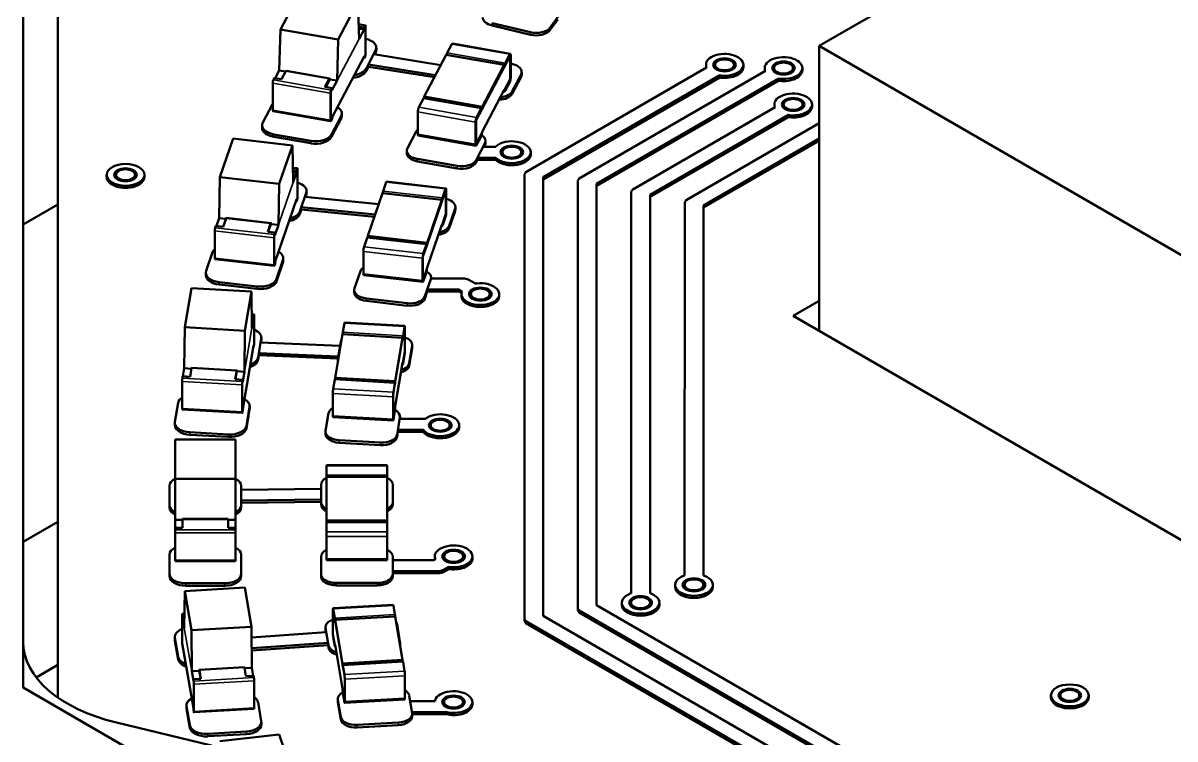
# Model space of a CAD drawing. Header units: inches. Extents: x 9.1 to 24.9, y 4.9 to 17.
# Drawn here: x 12.523 to 14.324, y 11.39 to 12.508 of the extents above; entities that cross this region are included whole.
import ezdxf

# ---------------------------------------------------------------- set-up
doc = ezdxf.new("R2010")
doc.units = ezdxf.units.IN
doc.header["$MEASUREMENT"] = 0
doc.layers.add('Visible (ANSI)', color=7, linetype='Continuous', lineweight=50)
doc.layers.add('Visible Narrow (ANSI)', color=7, linetype='Continuous', lineweight=35)

msp = doc.modelspace()

# ---------------------------------------------------------------- linework, layer by layer
at = {"layer": 'Visible (ANSI)'}
for p, q in [((16.3816, 13.9816), (13.7675, 12.4724)), ((12.5229, 11.4699), (12.5229, 13.5838)), ((12.5775, 11.454), (12.5775, 12.7584)), ((12.9253, 12.4981), (12.9562, 12.5568)), ((13.0158, 12.4823), (13.0466, 12.541)), ((13.0466, 12.541), (13.0483, 12.4835)), ((13.3651, 12.5264), (13.3471, 12.5012)), ((13.0582, 12.5046), (13.0476, 12.5065)), ((13.056, 12.5011), (13.0478, 12.5025)), ((13.0479, 12.4996), (13.056, 12.4982)), ((13.056, 12.5011), (13.0576, 12.504)), ((13.056, 12.5011), (13.056, 12.4982)), ((13.0586, 12.4607), (13.0586, 12.5031)), ((13.3162, 12.4938), (13.2562, 12.5082)), ((13.3162, 12.49), (13.2562, 12.5043)), ((13.359, 12.514), (13.3471, 12.4974)), ((12.9236, 12.4341), (12.9253, 12.4981)), ((12.9253, 12.4981), (13.0158, 12.4823)), ((13.014, 12.4183), (13.0158, 12.4823)), ((13.0483, 12.4835), (13.056, 12.4982)), ((13.0742, 12.4654), (13.0592, 12.4368)), ((13.0753, 12.4697), (13.0753, 12.4659)), ((13.1862, 12.4615), (13.1934, 12.4752)), ((13.2847, 12.4602), (13.1943, 12.4761)), ((13.7675, 12.4724), (15.4379, 11.508)), ((13.7675, 12.4724), (13.7675, 12.0274)), ((13.0063, 12.3611), (13.056, 12.4558)), ((13.056, 12.4529), (13.0547, 12.4531)), ((13.056, 12.4529), (13.0576, 12.4558)), ((13.056, 12.4558), (13.056, 12.4529)), ((13.0713, 12.4594), (13.1763, 12.4426)), ((13.0742, 12.4615), (13.0729, 12.4591)), ((13.1503, 12.3933), (13.1846, 12.4585)), ((13.275, 12.4427), (13.1846, 12.4585)), ((13.2766, 12.4457), (13.2838, 12.4594)), ((13.2853, 12.4232), (13.2853, 12.458)), ((13.2853, 12.4448), (13.2858, 12.4448)), ((13.5907, 12.4396), (13.5907, 12.4462)), ((12.9173, 12.4221), (12.9236, 12.4341)), ((12.9236, 12.4341), (12.9335, 12.4324)), ((12.9272, 12.4203), (12.9339, 12.433)), ((13.0023, 12.4218), (12.9345, 12.4336)), ((13.0629, 12.44), (13.0592, 12.433)), ((13.1679, 12.4266), (13.0629, 12.4434)), ((13.1662, 12.4235), (13.0629, 12.44)), ((13.2408, 12.3775), (13.275, 12.4427)), ((13.275, 12.4384), (13.275, 12.4427)), ((13.3015, 12.4278), (13.2878, 12.4017)), ((13.3025, 12.4317), (13.3025, 12.4279)), ((13.3091, 12.2754), (13.5914, 12.4386)), ((13.6123, 12.4266), (13.3362, 12.2672)), ((13.3926, 12.2654), (13.6836, 12.4336)), ((13.5914, 12.4386), (13.5907, 12.4396)), ((13.5907, 12.4382), (13.5907, 12.4396)), ((13.6139, 12.4262), (13.6123, 12.4266)), ((13.6123, 12.4232), (13.6123, 12.4266)), ((13.6492, 12.4429), (13.6492, 12.4395)), ((13.6829, 12.4346), (13.6829, 12.4412)), ((13.6836, 12.4336), (13.6829, 12.4346)), ((13.6829, 12.4332), (13.6829, 12.4346)), ((13.7414, 12.4379), (13.7414, 12.4345)), ((12.9133, 12.3721), (12.9133, 12.4145)), ((12.9144, 12.4194), (12.9159, 12.4223)), ((12.9159, 12.4223), (12.9272, 12.4203)), ((13.0017, 12.4212), (12.995, 12.4084)), ((12.995, 12.4084), (13.0063, 12.4065)), ((12.9964, 12.4082), (13.0027, 12.4202)), ((13.0027, 12.4202), (13.014, 12.4183)), ((13.0063, 12.4036), (13.014, 12.4183)), ((13.2766, 12.4023), (13.2838, 12.416)), ((13.3015, 12.4239), (13.2878, 12.3978)), ((13.6123, 12.4232), (13.3362, 12.2638)), ((13.7044, 12.4216), (13.4197, 12.2572)), ((13.7044, 12.4182), (13.4197, 12.2538)), ((13.6139, 12.4228), (13.6123, 12.4232)), ((13.6139, 12.4228), (13.6139, 12.4262)), ((13.7061, 12.4212), (13.7044, 12.4216)), ((13.7044, 12.4182), (13.7044, 12.4216)), ((13.7061, 12.4178), (13.7044, 12.4182)), ((13.7061, 12.4178), (13.7061, 12.4212)), ((13.0038, 12.3562), (13.0038, 12.3987)), ((13.0048, 12.4035), (13.0063, 12.4065)), ((13.0063, 12.4036), (13.0063, 12.4065)), ((13.1416, 12.3767), (13.1488, 12.3904)), ((13.2401, 12.3754), (13.1497, 12.3913)), ((13.2408, 12.3775), (13.1503, 12.3933)), ((13.1503, 12.3911), (13.1503, 12.3933)), ((13.2408, 12.3384), (13.275, 12.4037)), ((13.2757, 12.4014), (13.274, 12.4017)), ((12.8978, 12.3529), (12.9128, 12.3814)), ((13.232, 12.3608), (13.2392, 12.3745)), ((13.2408, 12.3731), (13.2408, 12.3775)), ((13.4762, 12.248), (13.6987, 12.3767)), ((13.698, 12.3776), (13.698, 12.3843)), ((13.6987, 12.3767), (13.698, 12.3776)), ((13.698, 12.3763), (13.698, 12.3776)), ((13.7565, 12.381), (13.7565, 12.3776)), ((13.0042, 12.3547), (12.9138, 12.3706)), ((13.0048, 12.3553), (13.0063, 12.3583)), ((13.0202, 12.3626), (13.0052, 12.3341)), ((13.0202, 12.3588), (13.0052, 12.3302)), ((13.0063, 12.3583), (13.0063, 12.3611)), ((13.0213, 12.367), (13.0213, 12.3631)), ((13.1401, 12.3347), (13.1401, 12.3694)), ((13.7195, 12.3646), (13.5032, 12.2397)), ((13.7195, 12.3613), (13.5032, 12.2364)), ((13.7212, 12.3642), (13.7195, 12.3646)), ((13.7195, 12.3613), (13.7195, 12.3646)), ((13.7212, 12.3609), (13.7195, 12.3613)), ((13.7212, 12.3609), (13.7212, 12.3642)), ((12.8967, 12.3485), (12.8967, 12.3447)), ((13.1239, 12.3128), (13.1376, 12.3389)), ((13.2305, 12.3188), (13.2305, 12.3535)), ((13.5597, 12.2316), (13.7675, 12.3518)), ((12.8307, 12.2676), (12.8514, 12.3278)), ((12.8514, 12.3278), (12.9441, 12.3171)), ((12.9729, 12.3241), (12.915, 12.3343)), ((12.9729, 12.3203), (12.915, 12.3304)), ((13.2311, 12.3165), (13.1407, 12.3324)), ((13.2449, 12.3201), (13.2312, 12.294)), ((13.232, 12.3174), (13.2392, 12.3311)), ((13.246, 12.324), (13.246, 12.3202)), ((13.7675, 12.3277), (13.5867, 12.2233)), ((13.7675, 12.3243), (13.5867, 12.2199)), ((12.9234, 12.2569), (12.9441, 12.3171)), ((12.9441, 12.3171), (12.9453, 12.2597)), ((13.1228, 12.3088), (13.1228, 12.305)), ((13.2425, 12.3149), (13.2619, 12.3149)), ((13.2449, 12.3162), (13.2442, 12.3149)), ((13.2619, 12.3149), (13.2626, 12.3158)), ((13.3167, 12.3064), (13.3167, 12.303)), ((13.2018, 12.2849), (13.1396, 12.2958)), ((13.2018, 12.281), (13.1396, 12.2919)), ((13.2336, 12.2945), (13.2312, 12.2901)), ((13.2619, 12.2978), (13.2336, 12.2979)), ((13.2619, 12.2945), (13.2336, 12.2945)), ((13.2626, 12.2969), (13.2619, 12.2978)), ((13.2619, 12.2945), (13.2619, 12.2978)), ((13.2626, 12.2935), (13.2619, 12.2945)), ((13.2626, 12.2935), (13.2626, 12.2969)), ((12.6536, 12.2711), (12.6536, 12.2677)), ((12.7127, 12.2711), (12.7127, 12.2677)), ((12.8296, 12.2035), (12.8307, 12.2676)), ((12.8307, 12.2676), (12.9234, 12.2569)), ((12.9519, 12.2813), (12.9448, 12.2821)), ((12.9504, 12.2777), (12.9449, 12.2783)), ((12.945, 12.2754), (12.9504, 12.2748)), ((12.9453, 12.2597), (12.9504, 12.2748)), ((12.9504, 12.2777), (12.9515, 12.2807)), ((12.9504, 12.2777), (12.9504, 12.2748)), ((12.9522, 12.2374), (12.9522, 12.2798)), ((13.3069, 12.2723), (13.3091, 12.2754)), ((13.3069, 11.5768), (13.3069, 12.2723)), ((13.3362, 12.2672), (13.3362, 11.5819)), ((13.3904, 12.2624), (13.3926, 12.2654)), ((12.9222, 12.1928), (12.9234, 12.2569)), ((13.086, 12.2456), (13.0908, 12.2596)), ((13.1841, 12.2499), (13.0914, 12.2605)), ((13.1786, 12.2349), (13.1835, 12.249)), ((13.1845, 12.2129), (13.1845, 12.2476)), ((13.3904, 11.5935), (13.3904, 12.2624)), ((13.4197, 12.2572), (13.4197, 11.5987)), ((13.4739, 12.2449), (13.4762, 12.248)), ((12.917, 12.1354), (12.9504, 12.2323)), ((12.9504, 12.2294), (12.9495, 12.2296)), ((12.9504, 12.2294), (12.9515, 12.2325)), ((12.9504, 12.2323), (12.9504, 12.2294)), ((12.9656, 12.2429), (12.9555, 12.2137)), ((12.9637, 12.2368), (13.079, 12.2252)), ((12.9656, 12.2391), (12.9648, 12.2367)), ((12.9661, 12.2458), (12.9661, 12.242)), ((13.0619, 12.1757), (13.0849, 12.2426)), ((13.1776, 12.2319), (13.0849, 12.2426)), ((13.1546, 12.165), (13.1776, 12.2319)), ((13.1776, 12.2276), (13.1776, 12.2319)), ((13.4737, 11.6171), (13.4739, 12.2449)), ((13.5032, 12.2397), (13.5032, 11.6171)), ((13.5572, 11.645), (13.5575, 12.2285)), ((13.5575, 12.2285), (13.5597, 12.2316)), ((12.5229, 12.1932), (12.5775, 12.2247)), ((12.958, 12.217), (12.9555, 12.2098)), ((13.0733, 12.2088), (12.958, 12.2204)), ((13.0722, 12.2056), (12.958, 12.217)), ((13.1984, 12.2183), (13.1892, 12.1915)), ((13.1984, 12.2144), (13.1892, 12.1877)), ((13.1988, 12.2209), (13.1988, 12.2171)), ((13.5867, 12.2233), (13.5867, 11.645)), ((12.8253, 12.1912), (12.8296, 12.2035)), ((12.8296, 12.2035), (12.8402, 12.2023)), ((12.8359, 12.19), (12.8404, 12.203)), ((12.9104, 12.1957), (12.8408, 12.2037)), ((12.9099, 12.1951), (12.9055, 12.182)), ((12.9064, 12.1819), (12.9106, 12.1942)), ((12.9106, 12.1942), (12.9222, 12.1928)), ((12.917, 12.1778), (12.9222, 12.1928)), ((13.1546, 12.126), (13.1776, 12.1929)), ((13.1786, 12.1915), (13.1835, 12.2056)), ((12.8226, 12.141), (12.8226, 12.1834)), ((12.8233, 12.1883), (12.8244, 12.1913)), ((12.8244, 12.1913), (12.8359, 12.19)), ((12.9055, 12.182), (12.917, 12.1807)), ((12.916, 12.1777), (12.917, 12.1807)), ((12.917, 12.1778), (12.917, 12.1807)), ((13.1546, 12.165), (13.0619, 12.1757)), ((13.0619, 12.1736), (13.0619, 12.1757)), ((13.178, 12.1906), (13.1769, 12.1907)), ((12.9153, 12.1303), (12.9153, 12.1728)), ((13.056, 12.1586), (13.0609, 12.1727)), ((13.1541, 12.163), (13.0615, 12.1736)), ((13.1487, 12.148), (13.1535, 12.162)), ((13.1546, 12.1607), (13.1546, 12.165)), ((12.8092, 12.121), (12.8193, 12.1502)), ((12.9156, 12.1288), (12.8229, 12.1395)), ((12.9298, 12.1405), (12.9298, 12.1366)), ((13.055, 12.1165), (13.055, 12.1513)), ((13.1477, 12.1059), (13.1477, 12.1406)), ((12.916, 12.1295), (12.917, 12.1325)), ((12.917, 12.1325), (12.917, 12.1354)), ((12.9293, 12.1376), (12.9192, 12.1083)), ((12.9293, 12.1337), (12.9192, 12.1045)), ((13.0411, 12.0938), (13.0503, 12.1206)), ((12.8087, 12.118), (12.8087, 12.1142)), ((12.8889, 12.0966), (12.8295, 12.1034)), ((13.1481, 12.1036), (13.0554, 12.1143)), ((13.1487, 12.1046), (13.1535, 12.1186)), ((13.1604, 12.1079), (13.1512, 12.0812)), ((13.1607, 12.1088), (13.2136, 12.1088)), ((13.1608, 12.1106), (13.1608, 12.1088)), ((13.2136, 12.1088), (13.2189, 12.1075)), ((13.2189, 12.1075), (13.2305, 12.101)), ((12.7757, 12.0328), (12.7861, 12.0939)), ((12.7861, 12.0939), (12.8801, 12.0885)), ((12.8889, 12.0927), (12.8295, 12.0996)), ((12.8697, 12.0275), (12.8801, 12.0885)), ((12.8801, 12.0885), (12.8807, 12.0312)), ((13.0407, 12.0912), (13.0407, 12.0873)), ((13.155, 12.0886), (13.1512, 12.0773)), ((13.2046, 12.0919), (13.155, 12.0919)), ((13.2046, 12.0885), (13.155, 12.0886)), ((13.2096, 12.089), (13.2046, 12.0919)), ((13.2046, 12.0885), (13.2046, 12.0919)), ((13.2085, 12.0863), (13.2046, 12.0885)), ((13.2083, 12.0847), (13.2083, 12.0813)), ((13.2089, 12.088), (13.2096, 12.089)), ((13.2305, 12.101), (13.2321, 12.1014)), ((13.2674, 12.0847), (13.2674, 12.0813)), ((13.1234, 12.0705), (13.0597, 12.0778)), ((13.1234, 12.0666), (13.0597, 12.0739)), ((13.7675, 12.0741), (13.7271, 12.0507)), ((12.884, 12.053), (12.8805, 12.0532)), ((12.8833, 12.0493), (12.8805, 12.0495)), ((12.8833, 12.0493), (12.8838, 12.0524)), ((12.8833, 12.0493), (12.8833, 12.0464)), ((12.8842, 12.0091), (12.8842, 12.0515)), ((13.7271, 12.0507), (15.4392, 11.0622)), ((12.7751, 11.9687), (12.7757, 12.0328)), ((12.7757, 12.0328), (12.8697, 12.0275)), ((12.8805, 12.0466), (12.8833, 12.0464)), ((12.8807, 12.0312), (12.8833, 12.0464)), ((13.0229, 12.025), (13.0254, 12.0393)), ((13.1197, 12.0349), (13.0257, 12.0402)), ((13.117, 12.0197), (13.1194, 12.0339)), ((13.1199, 11.9979), (13.1199, 12.0326)), ((12.8691, 11.9633), (12.8697, 12.0275)), ((12.8954, 12.0154), (12.8903, 11.9857)), ((12.8955, 12.0168), (12.8955, 12.013)), ((13.0108, 11.9541), (13.0224, 12.0219)), ((13.1164, 12.0166), (13.0224, 12.0219)), ((13.1049, 11.9487), (13.1164, 12.0166)), ((13.1164, 12.0123), (13.1164, 12.0166)), ((12.8665, 11.9056), (12.8833, 12.004)), ((12.8833, 12.0011), (12.8828, 12.0012)), ((12.8833, 12.0011), (12.8838, 12.0042)), ((12.8833, 12.004), (12.8833, 12.0011)), ((12.8944, 12.0091), (13.0186, 12.0038)), ((12.8954, 12.0115), (12.895, 12.0091)), ((13.015, 11.9832), (13.0197, 12.0103)), ((13.1313, 12.004), (13.1267, 11.9768)), ((13.1313, 12.0001), (13.1267, 11.973)), ((13.1314, 12.0053), (13.1314, 12.0015)), ((12.8915, 11.9891), (12.8903, 11.9818)), ((13.0157, 11.9872), (12.8915, 11.9925)), ((13.0151, 11.9838), (12.8915, 11.9891)), ((13.0149, 11.9819), (13.0149, 11.9781)), ((13.1049, 11.9097), (13.1164, 11.9775)), ((13.117, 11.9763), (13.1194, 11.9905)), ((12.773, 11.9563), (12.7751, 11.9687)), ((12.7751, 11.9687), (12.7863, 11.968)), ((12.7842, 11.9556), (12.7865, 11.9689)), ((12.8572, 11.9655), (12.7867, 11.9695)), ((12.857, 11.9648), (12.8548, 11.9516)), ((12.8552, 11.9516), (12.8574, 11.964)), ((12.8574, 11.964), (12.8691, 11.9633)), ((12.8665, 11.948), (12.8691, 11.9633)), ((13.1167, 11.9753), (13.1161, 11.9753)), ((12.7716, 11.9059), (12.7716, 11.9483)), ((12.772, 11.9532), (12.7725, 11.9563)), ((12.7725, 11.9563), (12.7842, 11.9556)), ((12.8548, 11.9516), (12.8665, 11.9509)), ((12.8656, 11.9005), (12.8656, 11.943)), ((12.866, 11.9479), (12.8665, 11.9509)), ((12.8665, 11.948), (12.8665, 11.9509)), ((13.0079, 11.9368), (13.0103, 11.951)), ((13.1046, 11.9467), (13.0106, 11.952)), ((13.1049, 11.9487), (13.0108, 11.9541)), ((13.0108, 11.952), (13.0108, 11.9541)), ((13.1019, 11.9314), (13.1043, 11.9457)), ((13.1049, 11.9444), (13.1049, 11.9487)), ((13.0074, 11.8947), (13.0074, 11.9294)), ((13.1014, 11.8893), (13.1014, 11.924)), ((12.7604, 11.8851), (12.7655, 11.9148)), ((12.8658, 11.899), (12.7718, 11.9044)), ((12.8665, 11.9027), (12.8665, 11.9056)), ((12.8771, 11.9085), (12.8721, 11.8788)), ((12.8771, 11.9046), (12.8721, 11.8749)), ((12.8773, 11.9099), (12.8773, 11.9061)), ((12.866, 11.8997), (12.8665, 11.9027)), ((12.9959, 11.8712), (13.0006, 11.8984)), ((13.1016, 11.8871), (13.0076, 11.8924)), ((13.1019, 11.888), (13.1043, 11.9023)), ((13.1122, 11.892), (13.1076, 11.8649)), ((13.1119, 11.8896), (13.1514, 11.8897)), ((13.1123, 11.8934), (13.1123, 11.8896)), ((13.1514, 11.8897), (13.1588, 11.894)), ((12.7603, 11.8837), (12.7603, 11.8798)), ((12.8438, 11.8654), (12.7836, 11.8688)), ((12.9958, 11.8699), (12.9958, 11.866)), ((13.109, 11.8693), (13.1076, 11.861)), ((13.149, 11.8726), (13.109, 11.8727)), ((13.149, 11.8692), (13.109, 11.8693)), ((13.1507, 11.8703), (13.149, 11.8726)), ((13.149, 11.8692), (13.149, 11.8726)), ((13.1507, 11.8669), (13.149, 11.8692)), ((13.1507, 11.8669), (13.1507, 11.8703)), ((13.2048, 11.8798), (13.2048, 11.8764)), ((12.7607, 11.8574), (12.8552, 11.8574)), ((12.7607, 11.7961), (12.7607, 11.8574)), ((12.8438, 11.8616), (12.7836, 11.865)), ((12.8552, 11.7961), (12.8552, 11.8574)), ((13.0818, 11.8526), (13.0171, 11.8563)), ((13.0818, 11.8488), (13.0171, 11.8525)), ((12.9976, 11.8163), (12.9976, 11.8172)), ((13.0921, 11.8172), (12.9976, 11.8172)), ((12.9976, 11.8019), (12.9976, 11.8163)), ((13.0921, 11.8163), (13.0921, 11.8172)), ((13.0921, 11.8019), (13.0921, 11.8163)), ((12.7607, 11.7961), (12.8552, 11.7961)), ((12.7607, 11.7319), (12.7607, 11.7961)), ((12.8552, 11.7319), (12.8552, 11.7961)), ((12.9976, 11.8019), (12.9976, 11.7989)), ((12.9976, 11.7307), (12.9976, 11.7989)), ((13.0921, 11.7989), (12.9976, 11.7989)), ((13.0921, 11.8019), (13.0921, 11.7989)), ((13.0921, 11.7307), (13.0921, 11.7989)), ((12.7519, 11.7551), (12.7519, 11.7849)), ((12.8641, 11.7849), (12.8641, 11.7551)), ((12.8641, 11.7787), (12.9888, 11.7804)), ((12.9888, 11.7597), (12.9888, 11.7869)), ((13.101, 11.7869), (13.101, 11.7597)), ((12.9888, 11.7637), (12.8641, 11.762)), ((12.9888, 11.7603), (12.8641, 11.7586)), ((12.7519, 11.7512), (12.7519, 11.7551)), ((12.8641, 11.7512), (12.8641, 11.7551)), ((12.9888, 11.7558), (12.9888, 11.7597)), ((13.101, 11.7558), (13.101, 11.7597)), ((12.5229, 11.6975), (12.5775, 11.729)), ((12.7607, 11.7319), (12.7725, 11.7319)), ((12.7607, 11.7194), (12.7607, 11.7319)), ((12.7725, 11.7334), (12.7725, 11.7327)), ((12.8434, 11.7334), (12.7725, 11.7334)), ((12.7725, 11.7194), (12.7725, 11.7327)), ((12.8434, 11.7334), (12.8434, 11.7327)), ((12.8434, 11.7327), (12.8434, 11.7194)), ((12.8434, 11.7319), (12.8552, 11.7319)), ((12.8552, 11.7194), (12.8552, 11.7319)), ((13.0921, 11.7307), (12.9976, 11.7307)), ((12.9976, 11.7286), (12.9976, 11.7307)), ((12.9976, 11.7276), (12.9976, 11.7286)), ((13.0921, 11.7286), (12.9976, 11.7286)), ((12.9976, 11.7133), (12.9976, 11.7276)), ((13.0921, 11.7286), (13.0921, 11.7307)), ((13.0921, 11.7276), (13.0921, 11.7286)), ((13.0921, 11.7133), (13.0921, 11.7276)), ((12.7607, 11.7194), (12.7725, 11.7194)), ((12.7607, 11.7164), (12.7607, 11.7194)), ((12.7607, 11.7164), (12.7607, 11.7114)), ((12.7607, 11.669), (12.7607, 11.7114)), ((12.8434, 11.7194), (12.8552, 11.7194)), ((12.8552, 11.7164), (12.8552, 11.7194)), ((12.8552, 11.7164), (12.8552, 11.7114)), ((12.8552, 11.669), (12.8552, 11.7114)), ((12.9976, 11.7133), (12.9976, 11.7059)), ((13.0921, 11.7133), (13.0921, 11.7059)), ((12.9976, 11.6712), (12.9976, 11.7059)), ((13.0921, 11.6712), (13.0921, 11.7059)), ((12.7519, 11.6477), (12.7519, 11.6775)), ((12.8641, 11.6775), (12.8641, 11.6477)), ((12.9888, 11.6471), (12.9888, 11.6744)), ((12.9976, 11.6689), (12.9976, 11.6712)), ((13.0921, 11.6689), (13.0921, 11.6712)), ((13.101, 11.6744), (13.101, 11.6471)), ((13.1648, 11.6688), (13.1678, 11.6706)), ((13.1666, 11.6749), (13.1666, 11.6715)), ((13.1678, 11.6706), (13.1672, 11.6715)), ((13.1672, 11.6702), (13.1672, 11.6715)), ((13.2256, 11.6749), (13.2256, 11.6715)), ((12.7607, 11.6675), (12.7607, 11.669)), ((12.8552, 11.6675), (12.7607, 11.6675)), ((12.8552, 11.6675), (12.8552, 11.669)), ((13.0921, 11.6689), (12.9976, 11.6689)), ((13.101, 11.6687), (13.1648, 11.6688)), ((13.1738, 11.6519), (13.101, 11.6519)), ((13.1791, 11.6532), (13.1738, 11.6519)), ((13.1738, 11.6486), (13.1738, 11.6519)), ((13.1887, 11.6585), (13.1791, 11.6532)), ((13.1887, 11.6551), (13.1791, 11.6498)), ((13.1791, 11.6498), (13.1791, 11.6532)), ((13.1904, 11.6581), (13.1887, 11.6585)), ((13.1887, 11.6551), (13.1887, 11.6585)), ((13.1904, 11.6548), (13.1887, 11.6551)), ((13.1904, 11.6548), (13.1904, 11.6581)), ((12.7519, 11.6438), (12.7519, 11.6477)), ((12.8641, 11.6438), (12.8641, 11.6477)), ((12.9888, 11.6433), (12.9888, 11.6471)), ((13.1738, 11.6486), (13.101, 11.6486)), ((13.101, 11.6433), (13.101, 11.6471)), ((13.1791, 11.6498), (13.1738, 11.6486)), ((13.5555, 11.6446), (13.5572, 11.645)), ((13.5867, 11.645), (13.5883, 11.6446)), ((12.7757, 11.6207), (12.7751, 11.5633)), ((12.7757, 11.6207), (12.8697, 11.626)), ((12.7861, 11.5596), (12.7757, 11.6207)), ((12.8382, 11.6328), (12.7777, 11.6328)), ((12.8382, 11.6289), (12.7777, 11.6289)), ((12.8801, 11.5649), (12.8697, 11.626)), ((13.0773, 11.6335), (13.0124, 11.6335)), ((13.0773, 11.6296), (13.0124, 11.6296)), ((13.472, 11.6167), (13.4737, 11.6171)), ((13.5032, 11.6171), (13.5048, 11.6167)), ((13.5424, 11.6304), (13.5424, 11.627)), ((13.6015, 11.6304), (13.6015, 11.627)), ((13.1016, 11.5991), (13.0076, 11.5937)), ((13.1043, 11.5839), (13.1019, 11.5981)), ((13.4197, 11.5987), (13.9523, 11.2912)), ((13.4589, 11.6025), (13.4589, 11.5991)), ((13.518, 11.6025), (13.518, 11.5991)), ((12.7716, 11.5412), (12.7716, 11.5837)), ((12.7753, 11.5854), (12.7718, 11.5852)), ((12.7725, 11.5815), (12.772, 11.5845)), ((12.7753, 11.5816), (12.7725, 11.5815)), ((12.7725, 11.5815), (12.7725, 11.5786)), ((13.0074, 11.5568), (13.0074, 11.5915)), ((13.0103, 11.5785), (13.0079, 11.5928)), ((13.1049, 11.5808), (13.0108, 11.5755)), ((13.1164, 11.513), (13.1049, 11.5808)), ((13.3362, 11.5819), (13.8986, 11.2572)), ((13.3926, 11.5905), (13.3904, 11.5935)), ((13.3904, 11.5902), (13.3904, 11.5935)), ((13.3926, 11.5871), (13.3904, 11.5902)), ((13.9397, 11.2744), (13.3926, 11.5905)), ((13.3926, 11.5871), (13.3926, 11.5905)), ((13.9397, 11.271), (13.3926, 11.5871)), ((12.7725, 11.5786), (12.7752, 11.5787)), ((12.7751, 11.5633), (12.7725, 11.5786)), ((12.7861, 11.5596), (12.8801, 11.5649)), ((12.8807, 11.5008), (12.8801, 11.5649)), ((12.9958, 11.5642), (12.9958, 11.5603)), ((13.0006, 11.5357), (12.9959, 11.5629)), ((13.0224, 11.5076), (13.0108, 11.5755)), ((13.0108, 11.5711), (13.0108, 11.5755)), ((13.1076, 11.5692), (13.1122, 11.5421)), ((13.3091, 11.5737), (13.3069, 11.5768)), ((13.3069, 11.5734), (13.3069, 11.5768)), ((13.3091, 11.5703), (13.3069, 11.5734)), ((13.8777, 11.2452), (13.3091, 11.5737)), ((13.3091, 11.5703), (13.3091, 11.5737)), ((13.8766, 11.2424), (13.3091, 11.5703)), ((12.7603, 11.549), (12.7603, 11.5451)), ((12.7655, 11.5178), (12.7604, 11.5475)), ((12.7867, 11.4954), (12.7861, 11.5596)), ((12.8803, 11.5481), (12.997, 11.5564)), ((12.9964, 11.5563), (12.9959, 11.559)), ((13.0103, 11.5351), (13.0079, 11.5494)), ((12.7655, 11.5139), (12.7604, 11.5436)), ((12.7725, 11.5333), (12.772, 11.5363)), ((12.7893, 11.4377), (12.7725, 11.5361)), ((12.7725, 11.5361), (12.7725, 11.5333)), ((12.773, 11.5333), (12.7725, 11.5333)), ((12.9998, 11.5397), (12.8804, 11.5313)), ((12.9998, 11.5363), (12.8804, 11.5279)), ((13.0006, 11.5319), (12.9998, 11.5363)), ((13.0112, 11.5342), (13.0106, 11.5342)), ((13.0224, 11.4685), (13.0108, 11.5364)), ((13.1123, 11.5407), (13.1123, 11.537)), ((13.1164, 11.513), (13.0224, 11.5076)), ((13.1167, 11.5109), (13.0226, 11.5055)), ((13.1164, 11.5109), (13.1164, 11.513)), ((13.1194, 11.4956), (13.117, 11.5099)), ((12.5433, 11.4858), (12.5775, 11.5055)), ((12.7867, 11.4954), (12.7984, 11.4961)), ((12.7893, 11.4802), (12.7867, 11.4954)), ((12.7984, 11.4961), (12.8005, 11.4837)), ((12.8691, 11.5016), (12.7986, 11.4976)), ((12.801, 11.4837), (12.7988, 11.497)), ((12.8693, 11.501), (12.8715, 11.4877)), ((12.8694, 11.5002), (12.8807, 11.5008)), ((12.8828, 11.4884), (12.8807, 11.5008)), ((13.0224, 11.5033), (13.0224, 11.5076)), ((13.0254, 11.4903), (13.0229, 11.5045)), ((12.7893, 11.4831), (12.801, 11.4837)), ((12.7893, 11.4802), (12.7893, 11.4831)), ((12.7898, 11.48), (12.7893, 11.4831)), ((12.7901, 11.4327), (12.7901, 11.4751)), ((12.8715, 11.4877), (12.8833, 11.4884)), ((12.8838, 11.4854), (12.8833, 11.4884)), ((12.8842, 11.438), (12.8842, 11.4804)), ((13.0259, 11.4482), (13.0259, 11.4829)), ((13.1199, 11.4535), (13.1199, 11.4883)), ((15.112, 9.9751), (12.5229, 11.4699)), ((13.0254, 11.4469), (13.0229, 11.4612)), ((13.1267, 11.4572), (13.1313, 11.4301)), ((14.13, 11.4577), (14.13, 11.4544)), ((14.189, 11.4577), (14.189, 11.4544)), ((12.7785, 11.4421), (12.7785, 11.4382)), ((12.7837, 11.4109), (12.7786, 11.4406)), ((12.7837, 11.4071), (12.7786, 11.4368)), ((12.7893, 11.4349), (12.7893, 11.4377)), ((12.884, 11.4365), (12.79, 11.4312)), ((12.8903, 11.447), (12.8954, 11.4173)), ((13.0149, 11.4522), (13.0149, 11.4484)), ((13.0197, 11.4237), (13.015, 11.4509)), ((13.0197, 11.4199), (13.015, 11.447)), ((13.1197, 11.4513), (13.0257, 11.4459)), ((13.1282, 11.4485), (13.167, 11.4485)), ((13.167, 11.4485), (13.167, 11.4505)), ((13.2255, 11.4472), (13.2255, 11.4438)), ((12.7898, 11.4318), (12.7893, 11.4349)), ((13.1854, 11.4316), (13.1311, 11.4316)), ((13.1314, 11.4288), (13.1314, 11.4249)), ((13.1854, 11.4282), (13.1314, 11.4282)), ((13.1902, 11.4304), (13.1854, 11.4316)), ((13.1854, 11.4282), (13.1854, 11.4316)), ((13.1902, 11.4271), (13.1854, 11.4282)), ((13.1902, 11.4271), (13.1902, 11.4304)), ((12.8176, 11.3796), (12.6688, 11.4152)), ((12.8722, 11.401), (12.8119, 11.3975)), ((12.8955, 11.4158), (12.8955, 11.412)), ((13.1101, 11.4152), (13.0455, 11.4115)), ((13.1101, 11.4113), (13.0455, 11.4076)), ((12.8722, 11.3971), (12.8119, 11.3937)), ((12.8307, 11.3859), (12.9234, 11.3965)), ((12.9441, 11.3363), (12.9234, 11.3965))]:
    msp.add_line(p, q, dxfattribs=at)
for centre, major_axis, ratio, start_param, end_param in [((13.2652, 12.5169), (-0.0236, 0), 0.57735, 0, 1.178087), ((13.0576, 12.5011), (0.00061, 0.00349), 0.237016, 5.348764, 6.91956), ((13.3252, 12.5064), (-0.0236, 0), 0.57735, 1.178103, 2.74889), ((13.0494, 12.4697), (0.0258, 0), 0.57735, 5.988659, 7.490911), ((13.3252, 12.5026), (-0.0236, 0), 0.57735, 1.178103, 2.74889), ((13.0494, 12.4659), (0.0258, 0), 0.57735, 5.988659, 6.283185), ((13.1934, 12.4709), (0.00092, 0.00524), 0.237016, 0, 0.636375), ((13.0576, 12.4587), (-0.00061, -0.00349), 0.237016, 0.636375, 2.207171), ((13.1862, 12.4571), (0.00092, 0.00524), 0.237016, 0.636375, 1.359251), ((13.2766, 12.4413), (0.00092, 0.00524), 0.237016, 0.636375, 2.207171), ((13.2838, 12.455), (0.00092, 0.00524), 0.237016, 5.348764, 6.91956), ((13.2789, 12.4317), (0.0236, 0), 0.57735, 5.988667, 7.559449), ((13.6197, 12.4429), (-0.0295, 0), 0.57735, 1.374449, 6.086838), ((13.7118, 12.4379), (-0.0295, 0), 0.57735, 1.374449, 6.086838), ((12.9339, 12.4302), (0.00061, 0.00349), 0.237016, 0, 0.636375), ((13.0344, 12.4373), (0.0258, 0), 0.57735, 4.87493, 5.98867), ((13.0344, 12.4412), (0.0258, 0), 0.57735, 4.960489, 5.98867), ((13.2789, 12.4279), (0.0236, 0), 0.57735, 5.988667, 6.283185), ((13.6197, 12.4395), (0.0295, 0), 0.57735, 4.516042, 6.283185), ((13.7118, 12.4345), (0.0295, 0), 0.57735, 4.516042, 6.283185), ((12.9144, 12.4165), (0.00061, 0.00349), 0.237016, 0.636375, 2.207171), ((13.0017, 12.4183), (0.00061, 0.00349), 0.237016, 5.348764, 6.91956), ((13.2838, 12.4203), (-0.00092, -0.00524), 0.237016, 0.636375, 2.207171), ((13.0048, 12.4006), (0.00061, 0.00349), 0.237016, 0.636375, 2.207171), ((13.1488, 12.386), (0.00092, 0.00524), 0.237016, 0, 0.636375), ((13.2652, 12.4018), (0.0236, 0), 0.57735, 4.784163, 5.988653), ((13.2652, 12.4056), (0.0236, 0), 0.57735, 4.87376, 5.988653), ((13.2766, 12.4066), (-0.00092, -0.00524), 0.237016, 5.348764, 6.91956), ((13.7269, 12.381), (-0.0295, 0), 0.57735, 1.374449, 6.086838), ((12.9375, 12.3771), (-0.0258, 0), 0.57735, 5.922686, 5.98867), ((12.9954, 12.367), (0.0258, 0), 0.57735, 5.988659, 7.016829), ((13.1416, 12.3723), (0.00092, 0.00524), 0.237016, 0.636375, 2.207171), ((13.2392, 12.3702), (0.00092, 0.00524), 0.237016, 5.348764, 6.91956), ((13.7269, 12.3776), (0.0295, 0), 0.57735, 4.516042, 6.283185), ((12.9144, 12.374), (-0.00061, -0.00349), 0.237016, 5.348764, 6.283185), ((13.0048, 12.3582), (-0.00061, -0.00349), 0.237016, 5.348764, 6.91956), ((12.9954, 12.3631), (0.0258, 0), 0.57735, 5.988659, 6.283185), ((13.232, 12.3565), (0.00092, 0.00524), 0.237016, 0.636375, 2.207171), ((12.9225, 12.3485), (-0.0258, 0), 0.57735, 5.988659, 7.559462), ((12.9225, 12.3447), (-0.0258, 0), 0.57735, 0, 1.276276), ((13.1602, 12.3349), (-0.0236, 0), 0.57735, 5.732344, 5.988653), ((13.2392, 12.3355), (-0.00092, -0.00524), 0.237016, 0.636375, 2.207171), ((12.9804, 12.3384), (0.0258, 0), 0.57735, 4.417851, 5.98867), ((12.9804, 12.3345), (0.0258, 0), 0.57735, 4.417851, 5.98867), ((13.1416, 12.3376), (-0.00092, -0.00524), 0.237016, 5.348764, 6.283185), ((13.232, 12.3218), (-0.00092, -0.00524), 0.237016, 5.348764, 6.91956), ((13.2223, 12.324), (0.0236, 0), 0.57735, 5.988667, 7.011664), ((13.2223, 12.3202), (0.0236, 0), 0.57735, 5.988667, 6.283185), ((13.2871, 12.3064), (0.0295, 0), 0.57735, 3.730639, 8.835731), ((13.1465, 12.3088), (-0.0236, 0), 0.57735, 5.988667, 7.559449), ((13.1465, 12.305), (-0.0236, 0), 0.57735, 0, 1.276264), ((13.2871, 12.303), (0.0295, 0), 0.57735, 3.730639, 6.283185), ((13.2086, 12.2979), (0.0236, 0), 0.57735, 4.417871, 5.988653), ((13.2086, 12.2941), (0.0236, 0), 0.57735, 4.417871, 5.988653), ((12.6832, 12.2677), (-0.0295, 0), 0.57735, 0, 3.141593), ((12.9515, 12.2778), (0.0004, 0.00352), 0.159291, 5.337044, 6.90784), ((12.9403, 12.2458), (0.0258, 0), 0.57735, 6.086834, 7.375339), ((13.0908, 12.2553), (0.00061, 0.00528), 0.159291, 0, 0.624655), ((13.1835, 12.2446), (0.00061, 0.00528), 0.159291, 5.337044, 6.90784), ((12.9515, 12.2353), (-0.0004, -0.00352), 0.159291, 0.624655, 2.195451), ((12.9403, 12.242), (0.0258, 0), 0.57735, 6.086834, 6.283185), ((13.086, 12.2412), (0.00061, 0.00528), 0.159291, 0.624655, 1.34247), ((13.1786, 12.2306), (0.00061, 0.00528), 0.159291, 0.624655, 2.195451), ((13.1752, 12.2209), (0.0236, 0), 0.57735, 6.086848, 7.44952), ((12.9302, 12.2166), (0.0258, 0), 0.57735, 5.113507, 6.086838), ((13.1835, 12.2099), (-0.00061, -0.00528), 0.159291, 0.624655, 2.195451), ((13.1752, 12.2171), (0.0236, 0), 0.57735, 6.086848, 6.283185), ((12.8404, 12.2001), (0.0004, 0.00352), 0.159291, 0, 0.624655), ((12.9099, 12.1922), (0.0004, 0.00352), 0.159291, 5.337044, 6.90784), ((12.9302, 12.2127), (0.0258, 0), 0.57735, 5.053667, 6.086838), ((13.1786, 12.1959), (-0.00061, -0.00528), 0.159291, 5.337044, 6.90784), ((12.8233, 12.1854), (0.0004, 0.00352), 0.159291, 0.624655, 2.195451), ((12.916, 12.1748), (0.0004, 0.00352), 0.159291, 0.624655, 2.195451), ((13.166, 12.1903), (0.0236, 0), 0.57735, 4.977957, 6.086834), ((13.166, 12.1942), (0.0236, 0), 0.57735, 5.040615, 6.086834), ((13.056, 12.1543), (0.00061, 0.00528), 0.159291, 0.624655, 2.195451), ((13.0609, 12.1683), (0.00061, 0.00528), 0.159291, 0, 0.624655), ((13.1535, 12.1577), (0.00061, 0.00528), 0.159291, 5.337044, 6.90784), ((12.8446, 12.1473), (-0.0258, 0), 0.57735, 5.729813, 6.086838), ((12.8233, 12.143), (-0.0004, -0.00352), 0.159291, 5.337044, 6.283185), ((12.904, 12.1405), (0.0258, 0), 0.57735, 6.086834, 7.060171), ((13.1487, 12.1436), (0.00061, 0.00528), 0.159291, 0.624655, 2.195451), ((12.8345, 12.118), (-0.0258, 0), 0.57735, 6.086834, 7.657634), ((12.916, 12.1324), (-0.0004, -0.00352), 0.159291, 5.337044, 6.90784), ((12.904, 12.1366), (0.0258, 0), 0.57735, 6.086834, 6.283185), ((13.0735, 12.1179), (-0.0236, 0), 0.57735, 5.612981, 6.086834), ((13.1535, 12.123), (-0.00061, -0.00528), 0.159291, 0.624655, 2.195451), ((13.1372, 12.1106), (0.0236, 0), 0.57735, 6.086848, 7.066144), ((12.8345, 12.1142), (-0.0258, 0), 0.57735, 0, 1.374449), ((12.8939, 12.1112), (0.0258, 0), 0.57735, 4.516037, 6.086838), ((12.8939, 12.1074), (0.0258, 0), 0.57735, 4.516037, 6.086838), ((13.056, 12.1196), (-0.00061, -0.00528), 0.159291, 5.337044, 6.283185), ((13.1487, 12.1089), (-0.00061, -0.00528), 0.159291, 5.337044, 6.90784), ((13.2379, 12.0847), (0.0295, 0), 0.57735, 2.945246, 8.050329), ((13.0643, 12.0912), (-0.0236, 0), 0.57735, 6.086848, 7.657619), ((13.0643, 12.0873), (-0.0236, 0), 0.57735, 0, 1.374433), ((13.128, 12.0838), (0.0236, 0), 0.57735, 4.51604, 6.086834), ((13.128, 12.08), (0.0236, 0), 0.57735, 4.51604, 6.086834), ((13.2379, 12.0813), (0.0295, 0), 0.57735, 3.141593, 6.283185), ((12.8838, 12.0495), (0.0002, 0.00354), 0.080031, 5.330146, 6.900942), ((13.0254, 12.0349), (0.0003, 0.00531), 0.080031, 0, 0.617757), ((13.1194, 12.0296), (0.0003, 0.00531), 0.080031, 5.330146, 6.900942), ((12.8697, 12.0168), (0.0258, 0), 0.57735, 6.184998, 7.257718), ((12.8697, 12.013), (0.0258, 0), 0.57735, 6.184998, 6.283185), ((13.0432, 12.009), (-0.0236, 0), 0.57735, 5.931661, 6.185001), ((13.0229, 12.0207), (0.0003, 0.00531), 0.080031, 0.617757, 1.332578), ((13.117, 12.0153), (0.0003, 0.00531), 0.080031, 0.617757, 2.188553), ((13.1078, 12.0053), (0.0236, 0), 0.57735, 6.18501, 7.3168), ((12.8838, 12.0071), (-0.0002, -0.00354), 0.080031, 0.617757, 2.188553), ((13.1194, 11.9949), (-0.0003, -0.00531), 0.080031, 0.617757, 2.188553), ((13.1078, 12.0015), (0.0236, 0), 0.57735, 6.18501, 6.283185), ((12.8646, 11.9833), (0.0258, 0), 0.57735, 5.238191, 6.185024), ((12.8646, 11.9871), (0.0258, 0), 0.57735, 5.269788, 6.185024), ((13.0385, 11.9819), (-0.0236, 0), 0.57735, 6.18501, 6.438348), ((13.1032, 11.9782), (0.0236, 0), 0.57735, 5.211767, 6.185001), ((13.117, 11.9806), (-0.0003, -0.00531), 0.080031, 5.330146, 6.900942), ((12.7865, 11.966), (0.0002, 0.00354), 0.080031, 0, 0.617757), ((12.857, 11.9619), (0.0002, 0.00354), 0.080031, 5.330146, 6.900942), ((13.1032, 11.9743), (0.0236, 0), 0.57735, 5.178601, 6.185001), ((12.772, 11.9503), (0.0002, 0.00354), 0.080031, 0.617757, 2.188553), ((12.866, 11.945), (0.0002, 0.00354), 0.080031, 0.617757, 2.188553), ((13.0103, 11.9467), (0.0003, 0.00531), 0.080031, 0, 0.617757), ((13.1043, 11.9413), (0.0003, 0.00531), 0.080031, 5.330146, 6.900942), ((12.7912, 11.9134), (-0.0258, 0), 0.57735, 5.572012, 6.185024), ((13.0079, 11.9324), (0.0003, 0.00531), 0.080031, 0.617757, 2.188553), ((13.1019, 11.9271), (0.0003, 0.00531), 0.080031, 0.617757, 2.188553), ((12.772, 11.9079), (-0.0002, -0.00354), 0.080031, 5.330146, 6.283185), ((12.8514, 11.9099), (0.0258, 0), 0.57735, 6.184998, 7.100237), ((12.8514, 11.9061), (0.0258, 0), 0.57735, 6.184998, 6.283185), ((13.0241, 11.897), (-0.0236, 0), 0.57735, 5.4987, 6.185001), ((13.1043, 11.9066), (-0.0003, -0.00531), 0.080031, 0.617757, 2.188553), ((12.866, 11.9026), (-0.0002, -0.00354), 0.080031, 5.330146, 6.900942), ((13.0079, 11.8977), (-0.0003, -0.00531), 0.080031, 5.330146, 6.283185), ((13.1019, 11.8924), (-0.0003, -0.00531), 0.080031, 5.330146, 6.900942), ((13.0887, 11.8934), (0.0236, 0), 0.57735, 6.18501, 7.122074), ((13.1752, 11.8798), (0.0295, 0), 0.57735, 3.730639, 8.443029), ((12.7861, 11.8837), (-0.0258, 0), 0.57735, 6.184998, 7.755823), ((12.7861, 11.8798), (-0.0258, 0), 0.57735, 0, 1.472637), ((12.8464, 11.8803), (0.0258, 0), 0.57735, 4.614204, 6.185024), ((12.8464, 11.8764), (0.0258, 0), 0.57735, 4.614204, 6.185024), ((13.0194, 11.8699), (-0.0236, 0), 0.57735, 6.18501, 7.75581), ((13.1752, 11.8764), (0.0295, 0), 0.57735, 3.730639, 6.283185), ((13.0194, 11.866), (-0.0236, 0), 0.57735, 0, 1.472624), ((13.0841, 11.8662), (0.0236, 0), 0.57735, 4.61422, 6.185001), ((13.0841, 11.8624), (0.0236, 0), 0.57735, 4.61422, 6.185001), ((12.7777, 11.7849), (-0.0258, 0), 0.57735, 5.429409, 6.283193), ((12.8382, 11.7849), (0.0258, 0), 0.57735, 6.283178, 7.136961), ((13.0124, 11.7869), (-0.0236, 0), 0.57735, 5.387524, 6.283179), ((13.0773, 11.7869), (0.0236, 0), 0.57735, 0.000006, 0.895661), ((12.7777, 11.7551), (-0.0258, 0), 0.57735, 6.283178, 7.136961), ((12.7777, 11.7512), (-0.0258, 0), 0.57735, 6.283178, 7.136961), ((12.8382, 11.7551), (0.0258, 0), 0.57735, 5.429409, 6.283193), ((12.8382, 11.7512), (0.0258, 0), 0.57735, 5.429409, 6.283193), ((13.0124, 11.7597), (-0.0236, 0), 0.57735, 0.000006, 0.895661), ((13.0124, 11.7558), (-0.0236, 0), 0.57735, 0.000006, 0.895661), ((13.0773, 11.7597), (0.0236, 0), 0.57735, 5.387524, 6.283179), ((13.0773, 11.7558), (0.0236, 0), 0.57735, 5.387524, 6.283179), ((12.7777, 11.6775), (-0.0258, 0), 0.57735, 5.429409, 6.283193), ((12.8382, 11.6775), (0.0258, 0), 0.57735, 6.283178, 7.136961), ((13.1961, 11.6749), (-0.0295, 0), 0.57735, 1.374449, 6.479532), ((13.0124, 11.6744), (-0.0236, 0), 0.57735, 5.387524, 6.283179), ((13.0773, 11.6744), (0.0236, 0), 0.57735, 0.000006, 0.895661), ((13.1961, 11.6715), (-0.0295, 0), 0.57735, 0, 0.090899), ((13.1961, 11.6715), (0.0295, 0), 0.57735, 4.516042, 6.283185), ((12.7777, 11.6477), (-0.0258, 0), 0.57735, 6.283178, 7.853989), ((12.7777, 11.6438), (-0.0258, 0), 0.57735, 6.283178, 7.853989), ((12.8382, 11.6477), (0.0258, 0), 0.57735, 4.712382, 6.283193), ((12.8382, 11.6438), (0.0258, 0), 0.57735, 4.712382, 6.283193), ((13.0124, 11.6471), (-0.0236, 0), 0.57735, 0.000006, 1.57079), ((13.0124, 11.6433), (-0.0236, 0), 0.57735, 0.000006, 1.57079), ((13.0773, 11.6471), (0.0236, 0), 0.57735, 4.712395, 6.283179), ((13.0773, 11.6433), (0.0236, 0), 0.57735, 4.712395, 6.283179), ((13.5719, 11.6304), (0.0295, 0), 0.57735, 2.159843, 7.264935), ((13.4884, 11.6025), (0.0295, 0), 0.57735, 2.159843, 7.264935), ((13.5719, 11.627), (0.0295, 0), 0.57735, 3.141593, 6.283185), ((13.1019, 11.5938), (-0.0003, 0.00531), 0.080031, 5.665428, 6.283185), ((13.4884, 11.5991), (0.0295, 0), 0.57735, 3.141593, 6.283185), ((12.772, 11.5816), (-0.0002, 0.00354), 0.080031, 5.665428, 7.236225), ((13.0079, 11.5884), (-0.0003, 0.00531), 0.080031, 5.665428, 7.236225), ((13.1043, 11.5795), (-0.0003, 0.00531), 0.080031, 4.950607, 5.665428), ((13.0194, 11.5642), (-0.0236, 0), 0.57735, 5.249571, 6.38136), ((13.0103, 11.5742), (-0.0003, 0.00531), 0.080031, 4.094632, 5.665428), ((13.0841, 11.5679), (0.0236, 0), 0.57735, 0.098185, 0.351524), ((12.7861, 11.549), (-0.0258, 0), 0.57735, 5.308653, 6.381373), ((12.7861, 11.5451), (-0.0258, 0), 0.57735, 0, 0.098188), ((13.0194, 11.5603), (-0.0236, 0), 0.57735, 0, 0.098175), ((13.0079, 11.5537), (0.0003, -0.00531), 0.080031, 4.094632, 5.665428), ((12.7592, 11.5412), (-0.2362, 0), 0.57735, 0, 1.178097), ((12.772, 11.5392), (0.0002, -0.00354), 0.080031, 4.094632, 5.665428), ((13.0241, 11.537), (-0.0236, 0), 0.57735, 0.098185, 1.071418), ((13.0241, 11.5332), (-0.0236, 0), 0.57735, 0.098185, 1.104584), ((13.0103, 11.5395), (0.0003, -0.00531), 0.080031, 5.665428, 7.236225), ((13.0887, 11.5407), (0.0236, 0), 0.57735, 6.128022, 6.38136), ((12.7912, 11.5193), (-0.0258, 0), 0.57735, 0.098162, 1.013397), ((12.7912, 11.5154), (-0.0258, 0), 0.57735, 0.098162, 1.044995), ((13.117, 11.5056), (-0.0003, 0.00531), 0.080031, 5.665428, 6.283185), ((12.7988, 11.4941), (-0.0002, 0.00354), 0.080031, 5.665428, 7.236225), ((12.8693, 11.4981), (-0.0002, 0.00354), 0.080031, 5.665428, 6.283185), ((13.0229, 11.5002), (-0.0003, 0.00531), 0.080031, 5.665428, 7.236225), ((13.0254, 11.486), (-0.0003, 0.00531), 0.080031, 4.094632, 5.665428), ((13.1194, 11.4913), (-0.0003, 0.00531), 0.080031, 4.094632, 5.665428), ((12.7898, 11.4771), (-0.0002, 0.00354), 0.080031, 4.094632, 5.665428), ((12.8838, 11.4825), (-0.0002, 0.00354), 0.080031, 4.094632, 5.665428), ((12.8646, 11.4455), (0.0258, 0), 0.57735, 0.098162, 0.711173), ((13.0385, 11.4522), (-0.0236, 0), 0.57735, 5.444297, 6.38136), ((13.0229, 11.4655), (0.0003, -0.00531), 0.080031, 4.094632, 5.665428), ((13.1032, 11.4559), (0.0236, 0), 0.57735, 0.098185, 0.784486), ((13.196, 11.4472), (-0.0295, 0), 0.57735, 1.374449, 6.086838), ((14.1595, 11.4544), (-0.0295, 0), 0.57735, 0, 3.141593), ((12.8043, 11.4421), (-0.0258, 0), 0.57735, 5.466134, 6.381373), ((12.8043, 11.4382), (-0.0258, 0), 0.57735, 0, 0.098188), ((12.8838, 11.44), (0.0002, -0.00354), 0.080031, 0, 0.953039), ((13.0385, 11.4484), (-0.0236, 0), 0.57735, 0, 0.098175), ((13.0254, 11.4512), (0.0003, -0.00531), 0.080031, 5.665428, 7.236225), ((13.1194, 11.4566), (0.0003, -0.00531), 0.080031, 0, 0.953039), ((13.196, 11.4438), (0.0295, 0), 0.57735, 4.516042, 6.283185), ((12.7898, 11.4347), (0.0002, -0.00354), 0.080031, 5.665428, 7.236225), ((13.0432, 11.4251), (-0.0236, 0), 0.57735, 0.098185, 1.668965), ((13.0432, 11.4212), (-0.0236, 0), 0.57735, 0.098185, 1.668965), ((13.1078, 11.4288), (0.0236, 0), 0.57735, 4.810561, 6.38136), ((13.1078, 11.4249), (0.0236, 0), 0.57735, 4.810561, 6.283185), ((12.8094, 11.4124), (-0.0258, 0), 0.57735, 0.098162, 1.668981), ((12.8094, 11.4085), (-0.0258, 0), 0.57735, 0.098162, 1.668981), ((12.8697, 11.4158), (0.0258, 0), 0.57735, 4.810548, 6.381373), ((12.8697, 11.412), (0.0258, 0), 0.57735, 4.810548, 6.283185)]:
    msp.add_ellipse(centre, major_axis=major_axis, ratio=ratio, start_param=start_param, end_param=end_param, dxfattribs=at)
for centre, major_axis in [((13.6197, 12.4429), (0.0177, 0)), ((13.6197, 12.4429), (-0.0162, 0)), ((13.6197, 12.4429), (-0.0148, 0)), ((13.7118, 12.4379), (0.0177, 0)), ((13.7118, 12.4379), (-0.0162, 0)), ((13.7118, 12.4379), (-0.0148, 0)), ((13.7269, 12.381), (0.0177, 0)), ((13.7269, 12.381), (-0.0162, 0)), ((13.7269, 12.381), (-0.0148, 0)), ((13.2871, 12.3064), (0.0177, 0)), ((13.2871, 12.3064), (-0.0162, 0)), ((13.2871, 12.3064), (-0.0148, 0)), ((12.6832, 12.2711), (-0.0295, 0)), ((12.6832, 12.2711), (0.0177, 0)), ((12.6832, 12.2711), (-0.0162, 0)), ((12.6832, 12.2711), (-0.0148, 0)), ((13.2379, 12.0847), (0.0177, 0)), ((13.2379, 12.0847), (-0.0162, 0)), ((13.2379, 12.0847), (-0.0148, 0)), ((13.1752, 11.8798), (0.0177, 0)), ((13.1752, 11.8798), (-0.0162, 0)), ((13.1752, 11.8798), (-0.0148, 0)), ((13.1961, 11.6749), (0.0177, 0)), ((13.1961, 11.6749), (-0.0162, 0)), ((13.1961, 11.6749), (-0.0148, 0)), ((13.5719, 11.6304), (0.0177, 0)), ((13.5719, 11.6304), (-0.0162, 0)), ((13.5719, 11.6304), (-0.0148, 0)), ((13.4884, 11.6025), (0.0177, 0)), ((13.4884, 11.6025), (-0.0162, 0)), ((13.4884, 11.6025), (-0.0148, 0)), ((14.1595, 11.4577), (-0.0295, 0)), ((13.196, 11.4472), (0.0177, 0)), ((13.196, 11.4472), (-0.0162, 0)), ((13.196, 11.4472), (-0.0148, 0)), ((14.1595, 11.4577), (0.0177, 0)), ((14.1595, 11.4577), (-0.0162, 0)), ((14.1595, 11.4577), (-0.0148, 0))]:
    msp.add_ellipse(centre, major_axis=major_axis, ratio=0.57735, dxfattribs=at)
at = {"layer": 'Visible Narrow (ANSI)'}
for p, q in [((13.0576, 12.504), (13.0477, 12.5058)), ((13.056, 12.4982), (13.0576, 12.5011)), ((13.0576, 12.4587), (13.0576, 12.5011)), ((13.2562, 12.5043), (13.2562, 12.5082)), ((13.3471, 12.4974), (13.3471, 12.5012)), ((13.0483, 12.4835), (13.014, 12.4183)), ((13.3162, 12.49), (13.3162, 12.4938)), ((13.0742, 12.4615), (13.0742, 12.4654)), ((13.2838, 12.4594), (13.1934, 12.4752)), ((13.056, 12.4558), (13.0576, 12.4587)), ((13.2766, 12.4457), (13.1862, 12.4615)), ((13.275, 12.4384), (13.2838, 12.455)), ((13.2838, 12.4203), (13.2838, 12.455)), ((13.0017, 12.4212), (12.9339, 12.433)), ((13.0592, 12.433), (13.0592, 12.4368)), ((13.2408, 12.3731), (13.275, 12.4384)), ((13.3015, 12.4239), (13.3015, 12.4278)), ((13.0038, 12.3987), (12.9133, 12.4145)), ((13.0048, 12.4035), (12.9144, 12.4194)), ((13.275, 12.4037), (13.2838, 12.4203)), ((13.0048, 12.4006), (13.0063, 12.4036)), ((13.0048, 12.3582), (13.0048, 12.4006)), ((13.2392, 12.3745), (13.1488, 12.3904)), ((13.2878, 12.3978), (13.2878, 12.4017)), ((13.232, 12.3608), (13.1416, 12.3767)), ((13.232, 12.3565), (13.2408, 12.3731)), ((13.0038, 12.3562), (12.9133, 12.3721)), ((13.0048, 12.3582), (13.0063, 12.3611)), ((13.0202, 12.3588), (13.0202, 12.3626)), ((13.2305, 12.3535), (13.1401, 12.3694)), ((13.232, 12.3218), (13.232, 12.3565)), ((13.232, 12.3218), (13.2408, 12.3384)), ((12.915, 12.3304), (12.915, 12.3343)), ((12.9729, 12.3203), (12.9729, 12.3241)), ((13.0052, 12.3302), (13.0052, 12.3341)), ((13.2305, 12.3188), (13.1401, 12.3347)), ((13.2449, 12.3162), (13.2449, 12.3201)), ((13.1396, 12.2919), (13.1396, 12.2958)), ((13.2018, 12.281), (13.2018, 12.2849)), ((13.2312, 12.2901), (13.2312, 12.294)), ((12.9515, 12.2807), (12.9448, 12.2814)), ((12.9504, 12.2748), (12.9515, 12.2778)), ((12.9515, 12.2353), (12.9515, 12.2778)), ((12.9453, 12.2597), (12.9222, 12.1928)), ((13.1835, 12.249), (13.0908, 12.2596)), ((12.9504, 12.2323), (12.9515, 12.2353)), ((12.9656, 12.2391), (12.9656, 12.2429)), ((13.1786, 12.2349), (13.086, 12.2456)), ((13.1776, 12.2276), (13.1835, 12.2446)), ((13.1835, 12.2099), (13.1835, 12.2446)), ((12.9555, 12.2098), (12.9555, 12.2137)), ((13.1546, 12.1607), (13.1776, 12.2276)), ((13.1984, 12.2144), (13.1984, 12.2183)), ((12.9099, 12.1951), (12.8404, 12.203)), ((13.1776, 12.1929), (13.1835, 12.2099)), ((12.9153, 12.1728), (12.8226, 12.1834)), ((12.916, 12.1777), (12.8233, 12.1883)), ((12.916, 12.1748), (12.917, 12.1778)), ((12.916, 12.1324), (12.916, 12.1748)), ((13.1892, 12.1877), (13.1892, 12.1915)), ((13.1487, 12.148), (13.056, 12.1586)), ((13.1535, 12.162), (13.0609, 12.1727)), ((13.1487, 12.1436), (13.1546, 12.1607)), ((12.9153, 12.1303), (12.8226, 12.141)), ((13.1477, 12.1406), (13.055, 12.1513)), ((13.1487, 12.1089), (13.1487, 12.1436)), ((12.916, 12.1324), (12.917, 12.1354)), ((12.9293, 12.1337), (12.9293, 12.1376)), ((13.1487, 12.1089), (13.1546, 12.126)), ((12.8295, 12.0996), (12.8295, 12.1034)), ((12.9192, 12.1045), (12.9192, 12.1083)), ((13.1477, 12.1059), (13.055, 12.1165)), ((13.1604, 12.1075), (13.1604, 12.1079)), ((12.8889, 12.0927), (12.8889, 12.0966)), ((13.0597, 12.0739), (13.0597, 12.0778)), ((13.1234, 12.0666), (13.1234, 12.0705)), ((13.1512, 12.0773), (13.1512, 12.0812)), ((12.8838, 12.0524), (12.8805, 12.0526)), ((12.8833, 12.0464), (12.8838, 12.0495)), ((12.8838, 12.0071), (12.8838, 12.0495)), ((12.8807, 12.0312), (12.8691, 11.9633)), ((13.1194, 12.0339), (13.0254, 12.0393)), ((12.8954, 12.0115), (12.8954, 12.0154)), ((13.117, 12.0197), (13.0229, 12.025)), ((13.1049, 11.9444), (13.1164, 12.0123)), ((13.1164, 12.0123), (13.1194, 12.0296)), ((13.1194, 11.9949), (13.1194, 12.0296)), ((12.8833, 12.004), (12.8838, 12.0071)), ((13.1164, 11.9775), (13.1194, 11.9949)), ((13.1313, 12.0001), (13.1313, 12.004)), ((12.8903, 11.9818), (12.8903, 11.9857)), ((13.1267, 11.973), (13.1267, 11.9768)), ((12.857, 11.9648), (12.7865, 11.9689)), ((12.8656, 11.943), (12.7716, 11.9483)), ((12.866, 11.9479), (12.772, 11.9532)), ((12.866, 11.945), (12.8665, 11.948)), ((12.866, 11.9026), (12.866, 11.945)), ((13.1043, 11.9457), (13.0103, 11.951)), ((13.1019, 11.9271), (13.1049, 11.9444)), ((13.1014, 11.924), (13.0074, 11.9294)), ((13.1019, 11.9314), (13.0079, 11.9368)), ((13.1019, 11.8924), (13.1019, 11.9271)), ((12.8656, 11.9005), (12.7716, 11.9059)), ((12.866, 11.9026), (12.8665, 11.9056)), ((12.8771, 11.9046), (12.8771, 11.9085)), ((13.1019, 11.8924), (13.1049, 11.9097)), ((13.1014, 11.8893), (13.0074, 11.8947)), ((13.1122, 11.8896), (13.1122, 11.892)), ((12.7836, 11.865), (12.7836, 11.8688)), ((12.8721, 11.8749), (12.8721, 11.8788)), ((12.8438, 11.8616), (12.8438, 11.8654)), ((13.0171, 11.8525), (13.0171, 11.8563)), ((13.0818, 11.8488), (13.0818, 11.8526)), ((13.1076, 11.861), (13.1076, 11.8649)), ((13.0921, 11.8163), (12.9976, 11.8163)), ((13.0921, 11.8019), (12.9976, 11.8019)), ((12.8434, 11.7327), (12.7725, 11.7327)), ((13.0921, 11.7276), (12.9976, 11.7276)), ((12.8552, 11.7164), (12.7607, 11.7164)), ((12.8552, 11.7114), (12.7607, 11.7114)), ((13.0921, 11.7133), (12.9976, 11.7133)), ((13.0921, 11.7059), (12.9976, 11.7059)), ((13.0921, 11.6712), (12.9976, 11.6712)), ((12.8552, 11.669), (12.7607, 11.669)), ((12.7777, 11.6289), (12.7777, 11.6328)), ((12.8382, 11.6289), (12.8382, 11.6328)), ((13.0124, 11.6296), (13.0124, 11.6335)), ((13.0773, 11.6296), (13.0773, 11.6335)), ((13.1019, 11.5981), (13.0079, 11.5928)), ((12.7753, 11.5847), (12.772, 11.5845)), ((12.7725, 11.5786), (12.772, 11.5816)), ((12.772, 11.5392), (12.772, 11.5816)), ((13.0108, 11.5711), (13.0079, 11.5884)), ((13.0079, 11.5537), (13.0079, 11.5884)), ((13.1043, 11.5839), (13.0103, 11.5785)), ((12.7751, 11.5633), (12.7867, 11.4954)), ((12.9959, 11.559), (12.9959, 11.5629)), ((13.0224, 11.5033), (13.0108, 11.5711)), ((12.7604, 11.5436), (12.7604, 11.5475)), ((13.0108, 11.5364), (13.0079, 11.5537)), ((12.7725, 11.5361), (12.772, 11.5392)), ((13.0006, 11.5319), (13.0006, 11.5357)), ((12.7655, 11.5139), (12.7655, 11.5178)), ((13.117, 11.5099), (13.0229, 11.5045)), ((12.8693, 11.501), (12.7988, 11.497)), ((13.0254, 11.486), (13.0224, 11.5033)), ((13.1194, 11.4956), (13.0254, 11.4903)), ((12.7898, 11.4771), (12.7893, 11.4802)), ((12.8838, 11.4854), (12.7898, 11.48)), ((12.7898, 11.4347), (12.7898, 11.4771)), ((12.8842, 11.4804), (12.7901, 11.4751)), ((13.0254, 11.4512), (13.0254, 11.486)), ((13.1199, 11.4883), (13.0259, 11.4829)), ((13.0254, 11.4512), (13.0224, 11.4685)), ((12.7786, 11.4368), (12.7786, 11.4406)), ((12.7898, 11.4347), (12.7893, 11.4377)), ((12.8842, 11.438), (12.7901, 11.4327)), ((13.015, 11.447), (13.015, 11.4509)), ((13.1199, 11.4535), (13.0259, 11.4482)), ((13.0197, 11.4199), (13.0197, 11.4237)), ((12.7837, 11.4071), (12.7837, 11.4109)), ((12.8722, 11.3971), (12.8722, 11.401)), ((13.0455, 11.4076), (13.0455, 11.4115)), ((13.1101, 11.4113), (13.1101, 11.4152)), ((12.8119, 11.3937), (12.8119, 11.3975))]:
    msp.add_line(p, q, dxfattribs=at)

doc.saveas('drawing.dxf')
